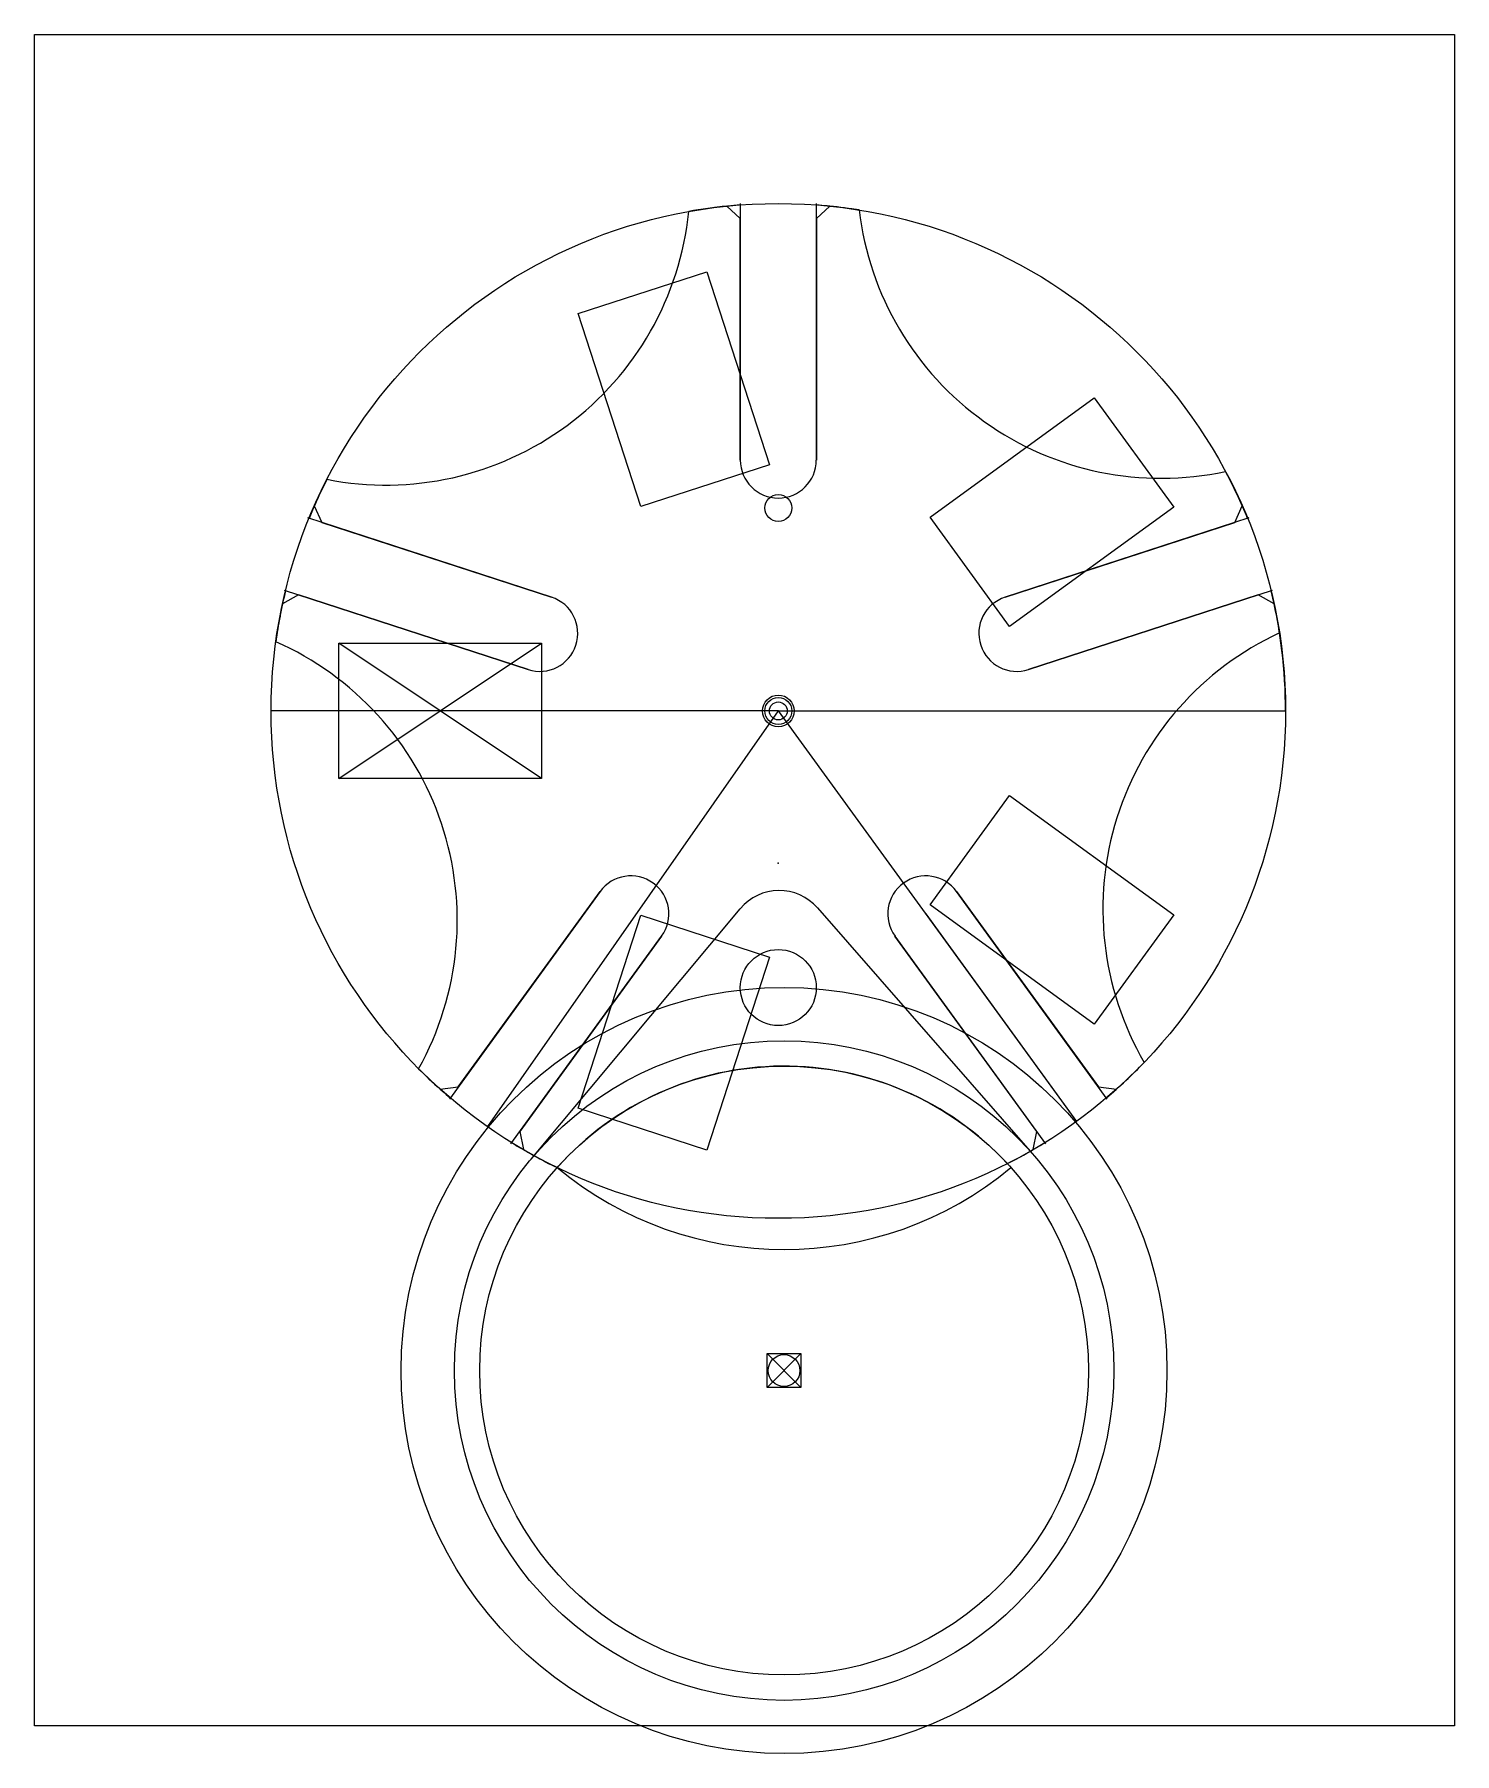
# Model space of a CAD drawing. Header units: centimetres. Extents: x -11 to 10, y -15.4 to 10.
import ezdxf

# ---------------------------------------------------------------- set-up
doc = ezdxf.new("R2010")
doc.units = ezdxf.units.CM
doc.header["$MEASUREMENT"] = 0
for name, color, linetype in [('physci 70 v7_Sketch1', 7, 'Continuous'), ('physci 70 v7_Sketch2', 7, 'Continuous'), ('physci 70 v7_Sketch6', 7, 'Continuous'), ('physci 70 v7_Sketch7', 7, 'Continuous'), ('physci 70 v7_Sketch8', 7, 'Continuous')]:
    doc.layers.add(name, color=color, linetype=linetype)

msp = doc.modelspace()

# ---------------------------------------------------------------- linework, layer by layer
at = {"layer": 'physci 70 v7_Sketch1'}
for p, q in [((-0.562, 7.5), (-0.562, 3.708)), ((0.563, 3.708), (0.563, 7.5)), ((-3.353, 1.681), (-6.959, 2.853)), ((6.959, 2.853), (3.353, 1.681)), ((-7.307, 1.783), (-3.701, 0.611)), ((3.701, 0.611), (7.307, 1.783)), ((0, 0), (-4.302, -6.144)), ((0, 0), (7.5, 0)), ((0, 0), (7.5, 0)), ((0, 0), (4.408, -6.068)), ((-2.635, -2.669), (-4.863, -5.737)), ((4.863, -5.737), (2.635, -2.669)), ((2.18, -3), (4.408, -6.068)), ((-3.953, -6.398), (-1.725, -3.331)), ((1.725, -3.331), (3.953, -6.398))]:
    msp.add_line(p, q, dxfattribs=at)
for centre, radius in [((0, 0), 0.235), ((0.085, -9.75), 5.662)]:
    msp.add_circle(centre, radius, dxfattribs=at)
for centre, radius, start, end in [((-5.8, 7.838), 4.5, 258.8094, 354.1906), ((0, 0), 7.5, 94.3012, 100.159), ((0, 0), 7.5, 80.841, 85.6988), ((5.662, 7.938), 4.5, 186.8094, 282.1906), ((0, 3.708), 0.562, 180, 0), ((0, 0), 7.5, 152.841, 157.6988), ((0, 0), 7.5, 22.3012, 28.159), ((0, 0), 7.5, 166.3012, 172.159), ((-3.527, 1.146), 0.562, 252, 72), ((3.527, 1.146), 0.562, 108, 288), ((0, 0), 7.5, 0, 13.6988), ((-9.247, -3.094), 4.5, 330.8094, 66.1906), ((9.299, -2.932), 4.5, 114.8094, 210.1906), ((-2.18, -3), 0.562, 324, 144), ((2.18, -3), 0.562, 36, 216), ((0, 0), 7.5, 224.841, 229.6988), ((0.085, -9.75), 4.5, 42.8094, 138.1906), ((0, 0), 7.5, 310.3012, 316.159), ((0, 0), 7.5, 305.8704, 306), ((0, 0), 7.5, 235, 235.1296), ((0, 0), 7.5, 238.3012, 244.159), ((0, 0), 7.5, 296.841, 301.6988)]:
    msp.add_arc(centre, radius, start, end, dxfattribs=at)
msp.add_point((0, 0), dxfattribs=at)
at = {"layer": 'physci 70 v7_Sketch2'}
for p, q in [((-0.562, 7.279, 0.5), (-0.762, 7.461, 0.5)), ((0.762, 7.461, 0.5), (0.563, 7.279, 0.5)), ((-0.562, 3.708, 0.5), (-0.562, 7.279, 0.5)), ((0.563, 7.279, 0.5), (0.563, 3.708, 0.5)), ((-6.861, 3.03, 0.5), (-6.749, 2.784, 0.5)), ((6.749, 2.784, 0.5), (6.861, 3.03, 0.5)), ((-6.749, 2.784, 0.5), (-3.353, 1.681, 0.5)), ((3.353, 1.681, 0.5), (6.749, 2.784, 0.5)), ((-7.096, 1.714, 0.5), (-7.331, 1.581, 0.5)), ((-3.701, 0.611, 0.5), (-7.096, 1.714, 0.5)), ((7.096, 1.714, 0.5), (3.701, 0.611, 0.5)), ((7.331, 1.581, 0.5), (7.096, 1.714, 0.5)), ((-4.733, -5.558, 0.5), (-2.635, -2.669, 0.5)), ((2.635, -2.669, 0.5), (4.733, -5.558, 0.5)), ((-3.655, -6.624, 0.5), (-0.562, -2.923, 0.5)), ((0.578, -2.91, 0.5), (3.754, -6.54, 0.5)), ((-1.725, -3.331, 0.5), (-3.823, -6.219, 0.5)), ((3.823, -6.219, 0.5), (1.725, -3.331, 0.5)), ((-5.002, -5.589, 0.5), (-4.733, -5.558, 0.5)), ((4.733, -5.558, 0.5), (5.002, -5.589, 0.5)), ((-3.823, -6.219, 0.5), (-3.769, -6.484, 0.5)), ((3.769, -6.484, 0.5), (3.823, -6.219, 0.5)), ((-0.165, -10, 0.5), (-0.165, -9.5, 0.5)), ((-0.165, -9.5, 0.5), (0.335, -9.5, 0.5)), ((0.335, -10, 0.5), (-0.165, -9.5, 0.5)), ((-0.165, -10, 0.5), (0.335, -9.5, 0.5)), ((0.335, -9.5, 0.5), (0.335, -10, 0.5)), ((0.335, -10, 0.5), (-0.165, -10, 0.5))]:
    msp.add_line(p, q, dxfattribs=at)
for centre, radius in [((0, 0, 0.5), 0.235), ((0, -4.089, 0.5), 0.562), ((0.085, -9.75, 0.5), 5.662), ((0.085, -9.75, 0.5), 4.875), ((0.085, -9.75, 0.5), 4.5), ((0.085, -9.75, 0.5), 0.235)]:
    msp.add_circle(centre, radius, dxfattribs=at)
for centre, radius, start, end in [((-5.8, 7.838, 0.5), 4.5, 258.8094, 354.1906), ((0, 0, 0.5), 7.5, 95.8292, 100.159), ((0, 0, 0.5), 7.5, 80.841, 84.1708), ((5.662, 7.938, 0.5), 4.5, 186.8094, 282.1906), ((0, 3.708, 0.5), 0.562, 180, 0), ((0, 0, 0.5), 7.5, 152.841, 156.1708), ((0, 0, 0.5), 7.5, 23.8292, 28.159), ((0, 0, 0.5), 7.5, 167.8292, 172.159), ((-3.527, 1.146, 0.5), 0.562, 252, 72), ((3.527, 1.146, 0.5), 0.562, 108, 288), ((0, 0, 0.5), 7.5, 8.841, 12.1708), ((-9.247, -3.094, 0.5), 4.5, 330.8094, 66.1906), ((9.299, -2.932, 0.5), 4.5, 114.8094, 210.1906), ((-2.18, -3, 0.5), 0.562, 324, 144), ((2.18, -3, 0.5), 0.562, 36, 216), ((0.013, -3.404, 0.5), 0.75, 41.1884, 140.1115), ((0, 0, 0.5), 7.5, 224.841, 228.1708), ((0.085, -9.75, 0.5), 4.5, 42.8094, 138.1906), ((0, 0, 0.5), 7.5, 311.8292, 316.159), ((0, 0, 0.5), 7.5, 239.8292, 244.159), ((0, 0, 0.5), 7.5, 296.841, 300.1708), ((0.085, -2.711, 0.5), 5.25, 230.2911, 309.708)]:
    msp.add_arc(centre, radius, start, end, dxfattribs=at)
for p in [(0, 0, 0.5), (0, -2.25, 0.5), (0.085, -9.75, 0.5)]:
    msp.add_point(p, dxfattribs=at)
at = {"layer": 'physci 70 v7_Sketch6'}
for p, q in [((-2.96, 5.873), (-1.058, 6.491)), ((-1.058, 6.491), (-0.131, 3.638)), ((-2.033, 3.02), (-2.96, 5.873)), ((2.244, 2.866), (4.671, 4.63)), ((4.671, 4.63), (5.846, 3.012)), ((-0.131, 3.638), (-2.033, 3.02)), ((3.419, 1.248), (2.244, 2.866)), ((5.846, 3.012), (3.419, 1.248)), ((-6.5, 1), (-3.5, 1)), ((-6.5, -1), (-6.5, 1)), ((-6.5, -1), (-3.5, 1)), ((-3.5, -1), (-6.5, 1)), ((-3.5, 1), (-3.5, -1)), ((0, 0), (-7.5, 0)), ((-3.5, -1), (-6.5, -1)), ((2.244, -2.866), (3.419, -1.248)), ((3.419, -1.248), (5.846, -3.012)), ((-2.96, -5.873), (-2.033, -3.02)), ((-2.033, -3.02), (-0.131, -3.638)), ((4.671, -4.63), (2.244, -2.866)), ((5.846, -3.012), (4.671, -4.63)), ((-0.131, -3.638), (-1.058, -6.491)), ((-1.058, -6.491), (-2.96, -5.873))]:
    msp.add_line(p, q, dxfattribs=at)
for radius in [7.5, 0.2]:
    msp.add_circle((0, 0), radius, dxfattribs=at)
for p in [(-5, 0), (0, 0)]:
    msp.add_point(p, dxfattribs=at)
at = {"layer": 'physci 70 v7_Sketch7'}
for p, q in [((-11, 10), (10, 10)), ((-11, -15), (-11, 10)), ((10, 10), (10, -15)), ((10, -15), (-11, -15))]:
    msp.add_line(p, q, dxfattribs=at)
msp.add_circle((0, 3), 0.2, dxfattribs=at)
msp.add_point((0, 0), dxfattribs=at)
at = {"layer": 'physci 70 v7_Sketch8'}
msp.add_circle((0, 0), 0.132, dxfattribs=at)
msp.add_point((0, 0), dxfattribs=at)

doc.saveas('drawing.dxf')
